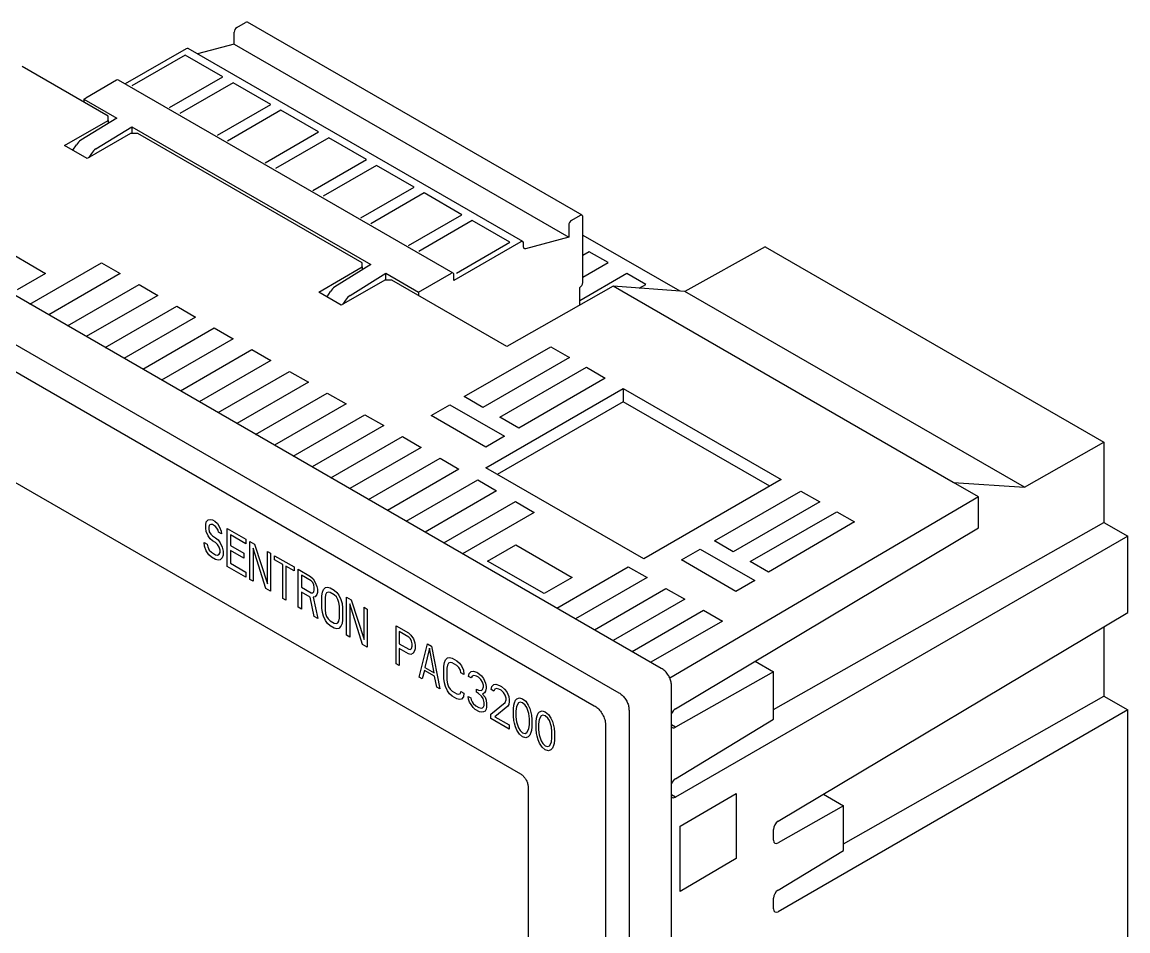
# Model space of a CAD drawing. Header units: inches. Extents: x 67578 to 72421, y -34894 to -31675.
# Drawn here: x 69607.6 to 69717.8, y -33867.2 to -33776.6 of the extents above; entities that cross this region are included whole.
import ezdxf

# ---------------------------------------------------------------- set-up
doc = ezdxf.new("R2010")
doc.units = ezdxf.units.IN
doc.header["$MEASUREMENT"] = 0

# ---------------------------------------------------------------- blocks, each defined once
blk = doc.blocks.new('PAC3200')
for p, q in [((8.668, 107.284), (9.304, 107.651)), ((34.599, 93.15), (9.454, 107.666)), ((8.456, 106.018), (8.456, 106.916)), ((4.85, 105.672), (0.267, 103.026)), ((30.144, 91.171), (5, 105.686)), ((8.456, 106.018), (5.702, 105.281)), ((8.456, 106.018), (33.601, 91.503)), ((4.786, 105.194), (0.777, 102.879)), ((7.614, 103.561), (4.786, 105.194)), ((-1.02, 100.596), (-7.483, 104.327)), ((-0.383, 103.3), (-2.694, 101.966)), ((24.912, 88.799), (-0.233, 103.315)), ((3.605, 101.247), (7.614, 103.561)), ((8.378, 103.12), (4.369, 100.806)), ((11.207, 101.488), (8.378, 103.12)), ((-2.833, 101.88), (-2.694, 101.966)), ((-2.833, 101.88), (-0.372, 100.46)), ((-2.833, 101.88), (-2.833, 101.643)), ((7.197, 99.173), (11.207, 101.488)), ((-1.02, 100.283), (-1.02, 100.596)), ((11.97, 101.047), (7.961, 98.732)), ((14.799, 99.414), (11.97, 101.047)), ((-4.284, 98.399), (-1.02, 100.283)), ((-0.372, 100.46), (-3.059, 98.798)), ((-1.928, 98.145), (0.759, 99.806)), ((-1.02, 100.283), (-1.02, 100.059)), ((0.759, 99.806), (18.72, 89.438)), ((0.759, 99.806), (0.759, 99.304)), ((0.678, 99.304), (-2.587, 97.419)), ((1.219, 99.304), (0.678, 99.304)), ((18.072, 89.574), (1.219, 99.304)), ((10.789, 97.099), (14.799, 99.414)), ((15.562, 98.973), (11.553, 96.658)), ((18.391, 97.34), (15.562, 98.973)), ((-2.587, 97.419), (-4.284, 98.399)), ((-3.657, 98.037), (-3.398, 98.451)), ((40.558, 59.077), (-25.838, 97.407)), ((-2.266, 97.797), (-2.456, 97.495)), ((14.381, 95.026), (18.391, 97.34)), ((19.154, 96.899), (15.145, 94.585)), ((21.983, 95.266), (19.154, 96.899)), ((-29.027, 95.566), (37.369, 57.236)), ((17.974, 92.952), (21.983, 95.266)), ((22.747, 94.826), (18.737, 92.511)), ((25.575, 93.193), (22.747, 94.826)), ((21.566, 90.878), (25.575, 93.193)), ((34.449, 93.136), (33.813, 92.768)), ((-27.183, 92.471), (35.524, 56.271)), ((26.339, 92.752), (22.329, 90.437)), ((29.167, 91.119), (26.339, 92.752)), ((33.601, 92.401), (33.601, 91.503)), ((34.661, 88.097), (34.661, 93.013)), ((33.601, 91.503), (30.364, 90.635)), ((34.661, 91.66), (41.94, 87.459)), ((-9.971, 91.229), (-5.729, 88.78)), ((29.994, 91.156), (24.974, 88.258)), ((25.158, 88.805), (29.167, 91.119)), ((30.206, 90.781), (30.206, 91.033)), ((48.357, 90.786), (42.335, 87.43)), ((48.357, 90.786), (73.821, 76.086)), ((35.142, 90.403), (34.661, 90.126)), ((36.556, 89.587), (35.142, 90.403)), ((-6.897, 86.473), (-1.52, 89.577)), ((-1.52, 89.577), (-0.105, 88.761)), ((14.808, 87.377), (18.072, 89.262)), ((18.72, 89.438), (16.033, 87.777)), ((18.072, 89.262), (18.072, 89.574)), ((18.072, 89.262), (18.072, 89.038)), ((34.661, 88.493), (36.556, 89.587)), ((-5.729, 88.78), (-7.85, 87.556)), ((-0.105, 88.761), (-5.483, 85.656)), ((19.769, 88.282), (16.505, 86.397)), ((17.164, 87.124), (19.851, 88.785)), ((20.311, 88.282), (19.769, 88.282)), ((19.851, 88.785), (22.312, 87.364)), ((19.851, 88.282), (19.851, 88.785)), ((28.958, 83.29), (20.311, 88.282)), ((24.762, 88.784), (22.451, 87.45)), ((24.974, 88.258), (24.974, 88.662)), ((37.971, 88.77), (34.428, 86.725)), ((39.385, 87.954), (37.971, 88.77)), ((-4.069, 84.84), (1.309, 87.944)), ((1.309, 87.944), (2.723, 87.128)), ((16.505, 86.397), (14.808, 87.377)), ((15.435, 87.015), (15.694, 87.429)), ((22.451, 87.45), (22.312, 87.364)), ((22.312, 87.364), (22.312, 87.127)), ((36.94, 87.819), (28.958, 83.29)), ((34.428, 86.394), (34.428, 87.719)), ((62.502, 73.062), (36.94, 87.819)), ((42.335, 87.43), (36.94, 87.819)), ((38.905, 87.677), (39.385, 87.954)), ((67.851, 72.7), (42.335, 87.43)), ((2.723, 87.128), (-2.655, 84.023)), ((16.826, 86.776), (16.636, 86.473)), ((-1.241, 83.207), (4.137, 86.312)), ((4.137, 86.312), (5.551, 85.495)), ((5.551, 85.495), (0.174, 82.391)), ((1.588, 81.574), (6.966, 84.679)), ((6.966, 84.679), (8.38, 83.862)), ((8.38, 83.862), (3.002, 80.758)), ((25.738, 79.514), (32.243, 83.269)), ((32.243, 83.269), (33.657, 82.453)), ((4.416, 79.941), (9.794, 83.046)), ((9.794, 83.046), (11.208, 82.23)), ((33.657, 82.453), (27.152, 78.698)), ((11.208, 82.23), (5.83, 79.125)), ((28.425, 77.963), (34.93, 81.718)), ((34.93, 81.718), (36.344, 80.902)), ((-21.398, 80.803), (29.98, 51.142)), ((7.245, 78.309), (12.622, 81.413)), ((12.622, 81.413), (14.037, 80.597)), ((36.344, 80.902), (29.839, 77.146)), ((14.037, 80.597), (8.659, 77.492)), ((10.073, 76.676), (15.451, 79.78)), ((15.451, 79.78), (16.865, 78.964)), ((27.364, 74.167), (37.688, 80.126)), ((37.688, 80.126), (49.567, 73.268)), ((37.688, 80.126), (37.688, 79.13)), ((16.865, 78.964), (11.487, 75.859)), ((27.152, 78.698), (25.738, 79.514)), ((37.688, 79.13), (28.227, 73.668)), ((48.704, 72.77), (37.688, 79.13)), ((12.902, 75.043), (18.279, 78.147)), ((18.279, 78.147), (19.693, 77.331)), ((23.263, 78.085), (24.677, 78.902)), ((24.677, 78.902), (28.778, 76.534)), ((19.693, 77.331), (14.316, 74.227)), ((27.364, 75.718), (23.263, 78.085)), ((29.839, 77.146), (28.425, 77.963)), ((15.73, 73.41), (21.108, 76.515)), ((21.108, 76.515), (22.522, 75.698)), ((28.778, 76.534), (27.364, 75.718)), ((22.522, 75.698), (17.144, 72.594)), ((67.851, 72.7), (73.821, 76.086)), ((73.821, 76.086), (73.821, 70.059)), ((18.558, 71.777), (23.936, 74.882)), ((23.936, 74.882), (25.35, 74.065)), ((25.35, 74.065), (19.973, 70.961)), ((39.243, 67.309), (27.364, 74.167)), ((21.387, 70.145), (26.765, 73.249)), ((26.765, 73.249), (28.179, 72.433)), ((49.567, 73.268), (39.243, 67.309)), ((28.179, 72.433), (22.801, 69.328)), ((44.547, 68.656), (51.052, 72.411)), ((51.052, 72.411), (52.466, 71.595)), ((64.407, 71.968), (62.508, 73.065)), ((62.514, 73.061), (67.851, 72.7)), ((24.215, 68.512), (29.593, 71.616)), ((29.593, 71.616), (31.007, 70.8)), ((64.407, 71.968), (41.202, 58.337)), ((52.466, 71.595), (45.961, 67.839)), ((64.407, 69.649), (64.407, 71.968)), ((31.007, 70.8), (25.629, 67.695)), ((47.234, 67.105), (53.739, 70.86)), ((53.739, 70.86), (55.07, 70.092)), ((6.316, 69.875), (6.355, 70.096)), ((6.316, 69.632), (6.316, 69.875)), ((6.355, 70.096), (6.51, 70.25)), ((6.51, 70.25), (6.664, 70.282)), ((6.587, 69.84), (6.548, 69.68)), ((6.703, 69.895), (6.587, 69.84)), ((6.664, 70.282), (6.819, 70.253)), ((6.819, 69.889), (6.703, 69.895)), ((6.819, 70.253), (7.012, 70.142)), ((7.051, 69.755), (6.819, 69.889)), ((7.012, 70.142), (7.206, 69.969)), ((7.206, 69.969), (7.36, 69.698)), ((55.07, 70.092), (48.621, 66.303)), ((48.986, 55.973), (73.821, 70.059)), ((73.821, 70.059), (75.621, 69.02)), ((6.355, 69.366), (6.316, 69.632)), ((6.51, 69.033), (6.355, 69.366)), ((6.664, 68.823), (6.51, 69.033)), ((6.548, 69.68), (6.548, 69.558)), ((6.548, 69.558), (6.587, 69.354)), ((6.587, 69.354), (6.703, 69.165)), ((6.703, 69.165), (6.819, 69.037)), ((6.819, 69.037), (7.051, 68.903)), ((7.167, 69.627), (7.051, 69.755)), ((7.244, 69.461), (7.167, 69.627)), ((7.283, 69.317), (7.244, 69.461)), ((7.515, 69.183), (7.283, 69.317)), ((7.36, 69.698), (7.476, 69.387)), ((7.476, 69.387), (7.515, 69.183)), ((7.94, 69.606), (9.332, 68.802)), ((7.94, 66.748), (7.94, 69.606)), ((8.172, 69.107), (8.172, 68.317)), ((9.332, 68.438), (8.172, 69.107)), ((75.621, 69.02), (41.621, 49.392)), ((41.623, 56.032), (64.407, 69.649)), ((75.621, 63.286), (75.621, 69.02)), ((6.2, 68.543), (6.432, 68.409)), ((6.239, 68.278), (6.2, 68.543)), ((6.355, 67.907), (6.239, 68.278)), ((6.432, 68.409), (6.471, 68.205)), ((6.471, 68.205), (6.587, 67.955)), ((6.819, 68.672), (6.664, 68.823)), ((7.051, 68.539), (6.819, 68.672)), ((7.051, 68.903), (7.244, 68.731)), ((7.206, 68.388), (7.051, 68.539)), ((7.322, 68.2), (7.206, 68.388)), ((7.244, 68.731), (7.399, 68.52)), ((7.399, 67.973), (7.322, 68.2)), ((7.399, 68.52), (7.554, 68.188)), ((7.554, 68.188), (7.631, 67.9)), ((8.172, 68.317), (9.178, 67.736)), ((9.332, 68.802), (9.332, 68.438)), ((9.642, 68.624), (9.99, 68.423)), ((9.642, 65.766), (9.642, 68.624)), ((9.99, 68.423), (10.957, 65.433)), ((27.505, 67.145), (29.627, 68.37)), ((29.627, 68.37), (33.869, 65.921)), ((45.961, 67.839), (44.547, 68.656)), ((6.548, 67.613), (6.355, 67.907)), ((6.742, 67.44), (6.548, 67.613)), ((6.587, 67.955), (6.742, 67.805)), ((6.742, 67.805), (7.051, 67.626)), ((7.051, 67.262), (6.742, 67.44)), ((7.051, 67.626), (7.206, 67.598)), ((7.206, 67.598), (7.322, 67.653)), ((7.322, 67.653), (7.399, 67.79)), ((7.399, 67.79), (7.399, 67.973)), ((7.554, 67.397), (7.399, 67.243)), ((7.631, 67.596), (7.554, 67.397)), ((7.631, 67.9), (7.631, 67.596)), ((9.178, 67.372), (8.172, 67.952)), ((8.172, 67.952), (8.172, 66.979)), ((9.178, 67.736), (9.178, 67.372)), ((9.874, 68.125), (9.874, 65.632)), ((10.841, 65.074), (9.874, 68.125)), ((10.957, 65.433), (10.957, 67.865)), ((10.957, 67.865), (11.189, 67.731)), ((11.189, 67.731), (11.189, 64.873)), ((11.498, 67.248), (11.498, 67.552)), ((11.498, 67.552), (12.967, 66.704)), ((42.067, 67.23), (43.481, 68.046)), ((43.481, 68.046), (47.582, 65.679)), ((7.244, 67.211), (7.051, 67.262)), ((7.399, 67.243), (7.244, 67.211)), ((9.332, 65.945), (7.94, 66.748)), ((8.172, 66.979), (9.332, 66.309)), ((12.117, 66.891), (11.498, 67.248)), ((12.117, 64.337), (12.117, 66.891)), ((12.349, 66.757), (12.349, 64.203)), ((12.967, 66.4), (12.349, 66.757)), ((12.967, 66.704), (12.967, 66.4)), ((13.277, 66.525), (14.205, 65.99)), ((13.277, 63.668), (13.277, 66.525)), ((31.748, 64.696), (27.505, 67.145)), ((32.701, 63.613), (38.078, 66.718)), ((38.078, 66.718), (39.492, 65.901)), ((46.168, 64.862), (42.067, 67.23)), ((48.621, 66.303), (47.234, 67.105)), ((9.332, 66.309), (9.332, 65.945)), ((9.874, 65.632), (9.642, 65.766)), ((13.509, 66.087), (13.509, 65.175)), ((14.244, 65.663), (13.509, 66.087)), ((14.205, 65.99), (14.398, 65.817)), ((14.36, 65.535), (14.244, 65.663)), ((14.398, 65.817), (14.553, 65.545)), ((33.869, 65.921), (31.748, 64.696)), ((39.492, 65.901), (34.115, 62.797)), ((47.582, 65.679), (46.168, 64.862)), ((11.189, 64.873), (10.841, 65.074)), ((13.509, 65.175), (14.244, 64.751)), ((14.437, 65.369), (14.36, 65.535)), ((14.36, 64.745), (14.437, 64.822)), ((14.476, 65.164), (14.437, 65.369)), ((14.437, 64.822), (14.476, 64.982)), ((14.476, 64.982), (14.476, 65.164)), ((14.553, 65.545), (14.669, 65.235)), ((14.669, 65.235), (14.708, 65.031)), ((14.708, 65.031), (14.708, 64.787)), ((15.094, 64.807), (15.172, 65.006)), ((15.172, 65.006), (15.326, 65.16)), ((15.326, 65.16), (15.481, 65.192)), ((15.481, 65.192), (15.674, 65.141)), ((15.674, 65.141), (15.984, 64.963)), ((15.984, 64.963), (16.177, 64.79)), ((35.529, 61.98), (40.907, 65.085)), ((40.907, 65.085), (42.321, 64.269)), ((12.349, 64.203), (12.117, 64.337)), ((13.509, 64.81), (13.509, 63.534)), ((14.166, 64.431), (13.509, 64.81)), ((14.476, 62.975), (14.166, 64.431)), ((14.244, 64.751), (14.36, 64.745)), ((14.553, 64.451), (14.398, 64.419)), ((14.398, 64.419), (14.746, 62.819)), ((14.669, 64.627), (14.553, 64.451)), ((14.708, 64.787), (14.669, 64.627)), ((15.056, 64.526), (15.094, 64.807)), ((15.056, 63.614), (15.056, 64.526)), ((15.326, 64.613), (15.288, 64.392)), ((15.288, 64.392), (15.288, 63.48)), ((15.404, 64.75), (15.326, 64.613)), ((15.52, 64.805), (15.404, 64.75)), ((15.674, 64.776), (15.52, 64.805)), ((15.984, 64.598), (15.674, 64.776)), ((16.138, 64.448), (15.984, 64.598)), ((16.254, 64.259), (16.138, 64.448)), ((16.177, 64.79), (16.332, 64.579)), ((16.332, 64.032), (16.254, 64.259)), ((16.332, 64.579), (16.486, 64.247)), ((16.37, 63.767), (16.332, 64.032)), ((16.486, 64.247), (16.564, 63.959)), ((16.912, 64.427), (17.26, 64.226)), ((16.912, 61.569), (16.912, 64.427)), ((17.26, 64.226), (18.227, 61.236)), ((42.321, 64.269), (36.943, 61.164)), ((13.509, 63.534), (13.277, 63.668)), ((15.094, 63.287), (15.056, 63.614)), ((15.172, 62.999), (15.094, 63.287)), ((15.288, 63.48), (15.326, 63.214)), ((15.326, 63.214), (15.404, 62.987)), ((16.37, 62.855), (16.37, 63.767)), ((16.564, 63.959), (16.602, 63.633)), ((16.602, 63.633), (16.602, 62.721)), ((17.144, 63.928), (17.144, 61.435)), ((18.111, 60.877), (17.144, 63.928)), ((18.227, 63.668), (18.459, 63.534)), ((18.227, 61.236), (18.227, 63.668)), ((18.459, 63.534), (18.459, 60.676)), ((38.357, 60.348), (43.735, 63.452)), ((43.735, 63.452), (45.149, 62.636)), ((49.333, 47.576), (75.621, 63.286)), ((14.746, 62.819), (14.476, 62.975)), ((15.326, 62.667), (15.172, 62.999)), ((15.481, 62.456), (15.326, 62.667)), ((15.404, 62.987), (15.52, 62.798)), ((15.674, 62.283), (15.481, 62.456)), ((15.52, 62.798), (15.674, 62.648)), ((15.674, 62.648), (15.984, 62.47)), ((15.984, 62.47), (16.138, 62.441)), ((16.138, 62.441), (16.254, 62.496)), ((16.254, 62.496), (16.332, 62.634)), ((16.332, 62.634), (16.37, 62.855)), ((16.564, 62.439), (16.486, 62.24)), ((16.602, 62.721), (16.564, 62.439)), ((45.149, 62.636), (39.772, 59.531)), ((15.984, 62.105), (15.674, 62.283)), ((16.177, 62.054), (15.984, 62.105)), ((16.332, 62.086), (16.177, 62.054)), ((16.486, 62.24), (16.332, 62.086)), ((17.144, 61.435), (16.912, 61.569)), ((20.624, 62.284), (21.552, 61.748)), ((20.624, 59.426), (20.624, 62.284)), ((20.856, 61.846), (20.856, 60.934)), ((21.591, 61.422), (20.856, 61.846)), ((21.552, 61.748), (21.746, 61.576)), ((21.746, 61.576), (21.944, 61.299)), ((73.821, 62.21), (73.821, 56.995)), ((18.459, 60.676), (18.111, 60.877)), ((20.856, 60.934), (21.591, 60.51)), ((21.707, 61.294), (21.591, 61.422)), ((21.784, 61.128), (21.707, 61.294)), ((21.823, 60.923), (21.784, 61.128)), ((21.784, 60.58), (21.823, 60.741)), ((21.823, 60.741), (21.823, 60.923)), ((21.944, 61.299), (22.037, 61.001)), ((22.037, 61.001), (22.055, 60.789)), ((22.055, 60.789), (22.055, 60.546)), ((22.364, 58.421), (22.983, 60.922)), ((22.983, 60.922), (23.292, 60.744)), ((23.292, 60.744), (23.911, 57.528)), ((20.856, 60.569), (20.856, 59.292)), ((21.552, 60.167), (20.856, 60.569)), ((21.746, 60.116), (21.552, 60.167)), ((21.591, 60.51), (21.707, 60.504)), ((21.707, 60.504), (21.784, 60.58)), ((21.9, 60.209), (21.746, 60.116)), ((22.016, 60.386), (21.9, 60.209)), ((22.055, 60.546), (22.016, 60.386)), ((23.138, 60.59), (22.79, 59.149)), ((23.486, 58.747), (23.138, 60.59)), ((24.336, 59.715), (24.491, 59.869)), ((24.491, 59.869), (24.646, 59.901)), ((24.646, 59.901), (24.839, 59.851)), ((24.839, 59.851), (25.187, 59.65)), ((20.856, 59.292), (20.624, 59.426)), ((22.79, 59.149), (23.486, 58.747)), ((24.22, 59.235), (24.259, 59.517)), ((24.22, 58.323), (24.22, 59.235)), ((24.259, 59.517), (24.336, 59.715)), ((24.491, 59.322), (24.452, 59.101)), ((24.452, 59.101), (24.452, 58.189)), ((24.568, 59.46), (24.491, 59.322)), ((24.684, 59.514), (24.568, 59.46)), ((24.839, 59.486), (24.684, 59.514)), ((25.187, 59.285), (24.839, 59.486)), ((25.187, 59.65), (25.38, 59.477)), ((25.342, 59.135), (25.187, 59.285)), ((25.458, 58.946), (25.342, 59.135)), ((25.38, 59.477), (25.535, 59.266)), ((25.535, 59.266), (25.69, 58.934)), ((47.616, 59.614), (48.986, 58.823)), ((22.596, 58.288), (22.364, 58.421)), ((22.751, 58.928), (22.596, 58.288)), ((23.524, 58.481), (22.751, 58.928)), ((23.679, 57.662), (23.524, 58.481)), ((24.259, 57.996), (24.22, 58.323)), ((24.452, 58.189), (24.491, 57.923)), ((25.496, 58.741), (25.458, 58.946)), ((25.729, 58.608), (25.496, 58.741)), ((25.69, 58.934), (25.729, 58.608)), ((26.077, 58.467), (26.115, 58.688)), ((26.27, 58.356), (26.077, 58.467)), ((26.115, 58.688), (26.27, 58.842)), ((26.27, 58.842), (26.425, 58.875)), ((26.347, 58.494), (26.27, 58.356)), ((26.463, 58.548), (26.347, 58.494)), ((26.425, 58.875), (26.695, 58.779)), ((26.657, 58.497), (26.463, 58.548)), ((26.811, 58.408), (26.657, 58.497)), ((26.695, 58.779), (26.773, 58.734)), ((26.773, 58.734), (27.043, 58.517)), ((27.005, 58.236), (26.811, 58.408)), ((27.121, 58.047), (27.005, 58.236)), ((27.043, 58.517), (27.198, 58.306)), ((27.198, 58.306), (27.353, 57.974)), ((48.986, 58.823), (41.62, 54.646)), ((48.986, 55.253), (48.986, 58.823)), ((23.911, 57.528), (23.679, 57.662)), ((24.336, 57.709), (24.259, 57.996)), ((24.491, 57.376), (24.336, 57.709)), ((24.491, 57.923), (24.568, 57.696)), ((24.646, 57.165), (24.491, 57.376)), ((24.568, 57.696), (24.684, 57.508)), ((24.684, 57.508), (24.839, 57.358)), ((24.839, 57.358), (25.187, 57.157)), ((25.458, 57.183), (25.496, 57.343)), ((25.496, 57.343), (25.729, 57.209)), ((26.657, 57.524), (26.811, 57.435)), ((26.657, 57.281), (26.657, 57.524)), ((26.811, 57.435), (27.043, 57.423)), ((27.043, 57.423), (27.121, 57.5)), ((27.198, 57.82), (27.121, 58.047)), ((27.121, 57.5), (27.198, 57.698)), ((27.198, 57.698), (27.198, 57.82)), ((27.353, 57.366), (27.275, 57.228)), ((27.353, 57.974), (27.391, 57.708)), ((27.391, 57.587), (27.353, 57.366)), ((27.391, 57.708), (27.391, 57.587)), ((27.778, 57.485), (27.817, 57.706)), ((27.971, 57.374), (27.778, 57.485)), ((27.817, 57.706), (27.971, 57.86)), ((27.971, 57.86), (28.126, 57.892)), ((28.049, 57.511), (27.971, 57.374)), ((28.165, 57.566), (28.049, 57.511)), ((28.126, 57.892), (28.397, 57.797)), ((28.358, 57.515), (28.165, 57.566)), ((28.513, 57.426), (28.358, 57.515)), ((28.397, 57.797), (28.551, 57.708)), ((28.706, 57.253), (28.513, 57.426)), ((28.551, 57.708), (28.783, 57.513)), ((28.783, 57.513), (28.938, 57.302)), ((41.32, -18.914), (41.32, 57.757)), ((24.839, 56.993), (24.646, 57.165)), ((25.187, 56.792), (24.839, 56.993)), ((25.187, 57.157), (25.342, 57.128)), ((25.38, 56.741), (25.187, 56.792)), ((25.342, 57.128), (25.458, 57.183)), ((25.535, 56.773), (25.38, 56.741)), ((25.69, 56.927), (25.535, 56.773)), ((25.729, 57.209), (25.69, 56.927)), ((26.038, 56.97), (26.231, 56.858)), ((26.077, 56.765), (26.038, 56.97)), ((26.154, 56.538), (26.077, 56.765)), ((26.27, 56.349), (26.154, 56.538)), ((26.231, 56.858), (26.27, 56.714)), ((26.27, 56.714), (26.347, 56.548)), ((26.347, 56.548), (26.425, 56.442)), ((26.811, 57.192), (26.657, 57.281)), ((27.043, 56.997), (26.811, 57.192)), ((27.159, 56.809), (27.043, 56.997)), ((27.275, 57.228), (27.121, 57.135)), ((27.121, 57.135), (27.314, 56.902)), ((27.237, 56.521), (27.159, 56.809)), ((27.237, 56.278), (27.237, 56.521)), ((27.314, 56.902), (27.391, 56.675)), ((27.391, 56.675), (27.43, 56.409)), ((27.739, 55.622), (28.822, 56.518)), ((28.822, 57.065), (28.706, 57.253)), ((28.899, 56.838), (28.822, 57.065)), ((28.822, 56.518), (28.899, 56.716)), ((28.899, 56.716), (28.899, 56.838)), ((28.938, 57.302), (29.093, 56.969)), ((29.093, 56.969), (29.131, 56.704)), ((29.131, 56.582), (29.093, 56.361)), ((29.131, 56.704), (29.131, 56.582)), ((29.518, 56.481), (29.595, 56.679)), ((29.595, 56.679), (29.712, 56.795)), ((29.712, 56.795), (29.905, 56.865)), ((29.944, 56.539), (29.828, 56.484)), ((29.905, 56.865), (30.137, 56.792)), ((30.137, 56.488), (29.944, 56.539)), ((30.137, 56.792), (30.369, 56.598)), ((30.369, 56.598), (30.562, 56.303)), ((54.243, 45.89), (73.821, 56.995)), ((73.821, 56.995), (75.621, 55.955)), ((26.425, 56.138), (26.27, 56.349)), ((26.425, 56.442), (26.618, 56.27)), ((26.579, 55.988), (26.425, 56.138)), ((26.889, 55.81), (26.579, 55.988)), ((26.618, 56.27), (26.85, 56.136)), ((26.85, 56.136), (27.043, 56.085)), ((27.043, 55.781), (26.889, 55.81)), ((27.043, 56.085), (27.121, 56.101)), ((27.198, 55.813), (27.043, 55.781)), ((27.121, 56.101), (27.198, 56.178)), ((27.198, 56.178), (27.237, 56.278)), ((27.314, 55.868), (27.198, 55.813)), ((27.391, 56.006), (27.314, 55.868)), ((27.43, 56.166), (27.391, 56.006)), ((27.43, 56.409), (27.43, 56.166)), ((29.015, 56.224), (28.049, 55.444)), ((29.093, 56.361), (29.015, 56.224)), ((29.441, 56.039), (29.479, 56.32)), ((29.441, 55.492), (29.441, 56.039)), ((29.479, 56.32), (29.518, 56.481)), ((29.673, 56.209), (29.634, 55.866)), ((29.634, 55.866), (29.634, 55.441)), ((29.828, 56.484), (29.673, 56.209)), ((30.33, 56.316), (30.137, 56.488)), ((30.446, 56.127), (30.33, 56.316)), ((30.601, 55.673), (30.446, 56.127)), ((30.562, 56.303), (30.678, 56.054)), ((30.678, 56.054), (30.756, 55.766)), ((30.756, 55.766), (30.794, 55.561)), ((31.22, 55.498), (31.297, 55.697)), ((31.297, 55.697), (31.413, 55.812)), ((31.413, 55.812), (31.606, 55.883)), ((31.606, 55.883), (31.838, 55.81)), ((31.838, 55.81), (32.07, 55.615)), ((38.131, 55.916), (38.131, -20.755)), ((75.621, 55.955), (49.333, 40.78)), ((75.621, 16.075), (75.621, 55.955)), ((27.739, 55.318), (27.739, 55.622)), ((29.131, 54.515), (27.739, 55.318)), ((28.049, 55.444), (29.131, 54.819)), ((29.479, 55.165), (29.441, 55.492)), ((29.518, 54.96), (29.479, 55.165)), ((29.595, 54.673), (29.518, 54.96)), ((29.634, 55.441), (29.673, 55.054)), ((29.673, 55.054), (29.828, 54.599)), ((30.64, 55.286), (30.601, 55.673)), ((30.601, 54.518), (30.64, 54.86)), ((30.64, 54.86), (30.64, 55.286)), ((30.794, 55.561), (30.833, 55.235)), ((30.833, 55.235), (30.833, 54.688)), ((31.142, 55.057), (31.181, 55.338)), ((31.142, 54.509), (31.142, 55.057)), ((31.181, 55.338), (31.22, 55.498)), ((31.374, 55.227), (31.336, 54.884)), ((31.336, 54.884), (31.336, 54.458)), ((31.529, 55.502), (31.374, 55.227)), ((31.645, 55.557), (31.529, 55.502)), ((31.838, 55.506), (31.645, 55.557)), ((32.032, 55.334), (31.838, 55.506)), ((32.148, 55.145), (32.032, 55.334)), ((32.07, 55.615), (32.264, 55.321)), ((32.302, 54.691), (32.148, 55.145)), ((32.264, 55.321), (32.38, 55.072)), ((32.38, 55.072), (32.457, 54.784)), ((41.62, 50.776), (48.986, 55.253)), ((29.131, 54.819), (29.131, 54.515)), ((29.712, 54.423), (29.595, 54.673)), ((29.905, 54.129), (29.712, 54.423)), ((29.828, 54.599), (29.944, 54.411)), ((30.137, 53.934), (29.905, 54.129)), ((29.944, 54.411), (30.137, 54.238)), ((30.137, 54.238), (30.33, 54.188)), ((30.33, 54.188), (30.446, 54.242)), ((30.446, 54.242), (30.601, 54.518)), ((30.678, 54.048), (30.562, 53.932)), ((30.756, 54.246), (30.678, 54.048)), ((30.794, 54.406), (30.756, 54.246)), ((30.833, 54.688), (30.794, 54.406)), ((31.181, 54.183), (31.142, 54.509)), ((31.22, 53.978), (31.181, 54.183)), ((31.336, 54.458), (31.374, 54.071)), ((31.374, 54.071), (31.529, 53.617)), ((32.341, 54.304), (32.302, 54.691)), ((32.341, 53.878), (32.341, 54.304)), ((32.457, 54.784), (32.496, 54.579)), ((32.496, 54.579), (32.534, 54.253)), ((32.534, 54.253), (32.534, 53.706)), ((36.373, 54.801), (36.373, -17.61)), ((41.62, 54.646), (41.32, 54.819)), ((30.369, 53.861), (30.137, 53.934)), ((30.562, 53.932), (30.369, 53.861)), ((31.297, 53.69), (31.22, 53.978)), ((31.413, 53.441), (31.297, 53.69)), ((31.606, 53.147), (31.413, 53.441)), ((31.529, 53.617), (31.645, 53.429)), ((31.645, 53.429), (31.838, 53.256)), ((31.838, 53.256), (32.032, 53.205)), ((32.032, 53.205), (32.148, 53.26)), ((32.148, 53.26), (32.302, 53.536)), ((32.302, 53.536), (32.341, 53.878)), ((32.457, 53.264), (32.38, 53.065)), ((32.496, 53.424), (32.457, 53.264)), ((32.534, 53.706), (32.496, 53.424)), ((31.838, 52.952), (31.606, 53.147)), ((32.07, 52.879), (31.838, 52.952)), ((32.264, 52.95), (32.07, 52.879)), ((32.38, 53.065), (32.264, 52.95)), ((30.546, 50.163), (30.546, 5.465)), ((41.621, 49.392), (41.32, 49.566)), ((41.976, 47.205), (46.182, 49.675)), ((46.182, 49.675), (46.182, 44.776)), ((52.736, 49.609), (54.243, 48.74)), ((54.243, 48.74), (49.33, 45.954)), ((54.243, 45.384), (54.243, 48.74)), ((41.976, 42.306), (41.976, 47.205)), ((48.986, 46.16), (48.986, 46.963)), ((49.33, 42.398), (54.243, 45.384)), ((46.182, 44.776), (41.976, 42.306)), ((48.986, 40.984), (48.986, 41.788))]:
    blk.add_line(p, q)
at = {"flags": 128}
blk.add_lwpolyline([(30.364, 90.635), (30.331, 90.63), (30.301, 90.632), (30.274, 90.641), (30.25, 90.658), (30.232, 90.68), (30.218, 90.709), (30.209, 90.743), (30.206, 90.781)], dxfattribs=at)
for centre, radius, start, end in [((8.916, 106.896), 0.461, 122.60517, 177.39462), ((9.392, 107.529), 0.151, 65.6921, 125.61928), ((4.938, 105.549), 0.151, 65.6935, 125.61765), ((-0.295, 103.177), 0.151, 65.69334, 125.61769), ((-2.481, 97.897), 1.071, 122.68434, 148.88779), ((-1.35, 97.244), 1.071, 122.68434, 148.88779), ((34.532, 93.034), 0.131, 350.78635, 129.20413), ((34.061, 92.38), 0.461, 122.60517, 177.39462), ((30.077, 91.054), 0.131, 350.78596, 129.20298), ((24.845, 88.683), 0.131, 350.78671, 129.20331), ((34.209, 88.115), 0.453, 298.94046, 357.74389), ((16.611, 86.876), 1.071, 122.68434, 148.88779), ((17.742, 86.223), 1.071, 122.68434, 148.88779)]:
    blk.add_arc(centre, radius, start, end)
for centre, major_axis, start_param, end_param in [((41.626, 55.626), (0.247, 0.435), 0.789756, 1.842949), ((41.626, 55.057), (0.247, 0.435), 2.860702, 3.905168), ((41.626, 50.372), (0.247, 0.435), 0.798482, 1.842949), ((41.624, 49.801), (0.246, 0.433), 2.861843, 3.913895), ((49.336, 47.169), (0.247, 0.435), 0.789756, 2.351825), ((49.336, 46.365), (0.247, 0.435), 2.351825, 3.905168), ((49.336, 41.993), (0.247, 0.435), 0.798482, 2.351825), ((49.336, 41.19), (0.247, 0.435), 2.351825, 3.913895)]:
    blk.add_ellipse(centre, major_axis=major_axis, ratio=0.572321, start_param=start_param, end_param=end_param)
for points, knots in [([(41.32, 57.757), (41.318, 57.851), (41.314, 58.039), (41.207, 58.357), (41.038, 58.655), (40.813, 58.92), (40.645, 59.023), (40.558, 59.077)], [0, 0, 0, 0, 0.19647, 0.392929, 0.589607, 0.786406, 1, 1, 1, 1]), ([(37.369, 57.236), (37.449, 57.188), (37.61, 57.09), (37.832, 56.839), (38.005, 56.544), (38.122, 56.217), (38.128, 56.019), (38.131, 55.916)], [0, 0, 0, 0, 0.19647, 0.392929, 0.589607, 0.786406, 1, 1, 1, 1]), ([(35.524, 56.271), (35.613, 56.21), (35.797, 56.085), (36.048, 55.782), (36.245, 55.425), (36.356, 55.081), (36.368, 54.884), (36.373, 54.801)], [0, 0, 0, 0, 0.199604, 0.41431, 0.628967, 0.843607, 1, 1, 1, 1]), ([(29.98, 51.142), (30.044, 51.098), (30.171, 51.011), (30.303, 50.847), (30.365, 50.745), (30.38, 50.72)], [0, 0, 0, 0, 0.429373, 0.858732, 1, 1, 1, 1]), ([(30.38, 50.72), (30.421, 50.64), (30.502, 50.479), (30.542, 50.286), (30.545, 50.187), (30.546, 50.163)], [0, 0, 0, 0, 0.429228, 0.858466, 1, 1, 1, 1])]:
    blk.add_open_spline(points, degree=3, knots=knots)

msp = doc.modelspace()

# ---------------------------------------------------------------- block references
at = {"xscale": 1.32583437180385, "yscale": 1.32583437180385, "zscale": 1.32583437180385}
msp.add_blockref('PAC3200', (69617.52, -33919.35), dxfattribs=at)

doc.saveas('drawing.dxf')
